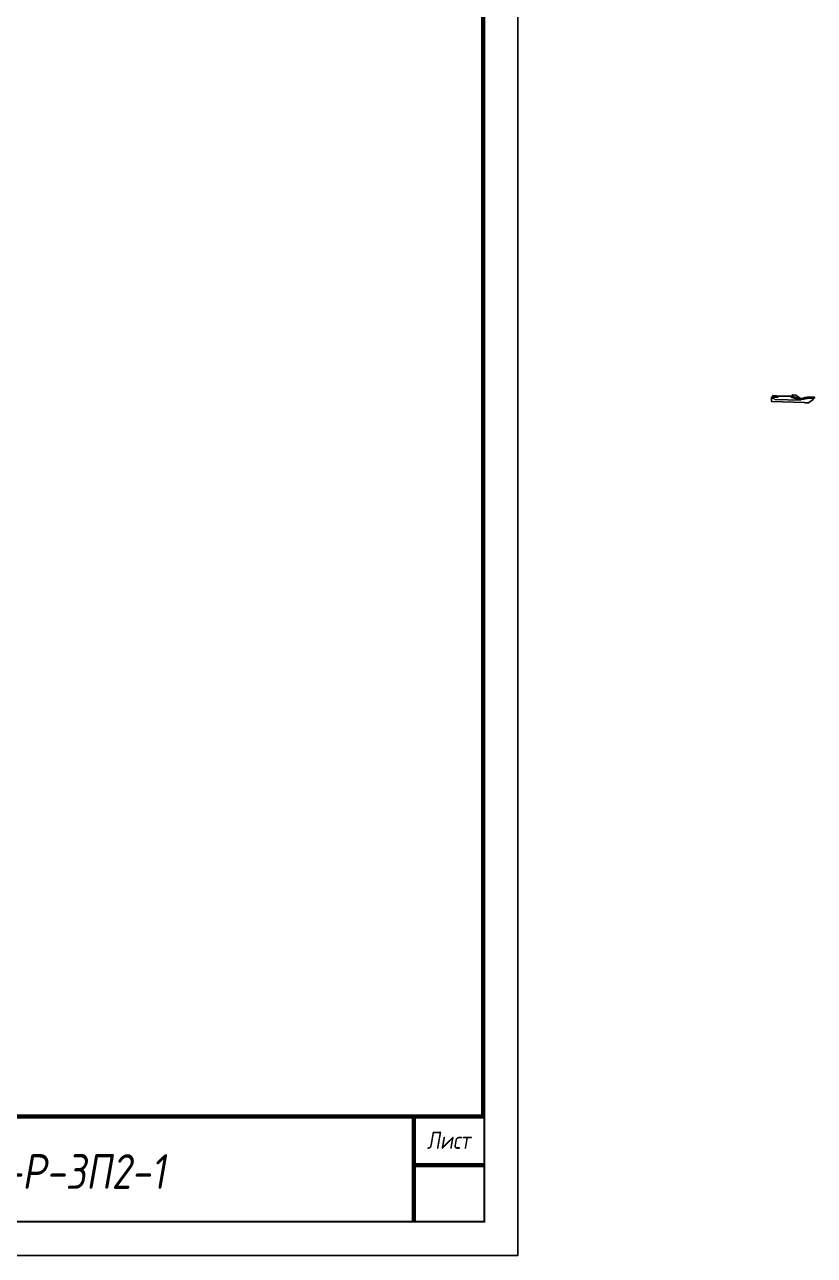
# Model space of a CAD drawing. Extents: x -717 to 1451, y -133302 to 233.
# Drawn here: x 318.8 to 432.7, y -109970.4 to -109793.1 of the extents above; entities that cross this region are included whole.
import ezdxf
from ezdxf.enums import TextEntityAlignment as Align

# ---------------------------------------------------------------- set-up
doc = ezdxf.new("R2010")
doc.units = 0
doc.layers.add('Зарамочное оформление', color=7, linetype='Continuous')
doc.layers.add('Объём_2650', color=7, linetype='Continuous')
for name, color, linetype, true_color in [('Объём_2563', 7, 'Continuous', 0xff8000), ('Объём_2570', 7, 'Continuous', 0x80ff00), ('Объём_2600', 7, 'Continuous', 0x808000)]:
    doc.layers.add(name, color=color, linetype=linetype, true_color=true_color)
doc.styles.add('М', font='romand.shx', dxfattribs={"width": 0.8, "oblique": 10, "height": 2.5})

# ---------------------------------------------------------------- blocks, each defined once
blk = doc.blocks.new('Штамп')
at = {"linetype": 'Continuous'}
blk.add_wipeout([(199.95, -411.25), (384.95, -411.25), (384.95, -426.25), (199.95, -426.25)], dxfattribs=at).dxf.layer = 'Зарамочное оформление'
at = {"layer": 'Зарамочное оформление', "linetype": 'Continuous', "lineweight": -3, "const_width": 0.6, "flags": 128}
for points in [[(199.95, -426.25), (199.95, -411.25), (384.95, -411.25)], [(209.95, -411.25), (209.95, -426.25)], [(219.95, -411.25), (219.95, -426.25)], [(229.95, -411.25), (229.95, -426.25)], [(239.95, -411.25), (239.95, -426.25)], [(254.95, -411.25), (254.95, -426.25)], [(264.95, -411.25), (264.95, -426.25)], [(374.95, -411.25), (374.95, -426.25)], [(199.95, -416.25), (264.95, -416.25)], [(374.95, -418.25), (384.95, -418.25)], [(199.95, -421.25), (264.95, -421.25)]]:
    blk.add_lwpolyline(points, dxfattribs=at)
at = {"linetype": 'Continuous', "insert": (319.95, -419.17), "char_height": 5, "width": 110, "attachment_point": 5, "style": 'М'}
blk.add_mtext('{\\Q10;\\W0.8;43/23-Р-ЗП2-1}', dxfattribs=at)
at = {"layer": 'Зарамочное оформление', "linetype": 'Continuous', "style": 'М', "oblique": 10}
for s, width, p in [('Лист', 0.8, (379.95, -414.66)), ('Изм.', 0.8, (204.95, -423.75)), ('Кол.уч.', 0.7, (214.95, -423.75)), ('Лист', 0.8, (224.95, -423.75)), ('N док.', 0.7, (235.28, -423.75)), ('Подпись', 0.8, (247.45, -423.75)), ('Дата', 0.8, (259.95, -423.75))]:
    blk.add_text(s, height=2.5, dxfattribs=dict(at, width=width)).set_placement(p, align=Align.MIDDLE_CENTER)
blk = doc.blocks.new('шифр')
blk.add_blockref('Штамп', (0, -109599))

msp = doc.modelspace()

# ---------------------------------------------------------------- linework, layer by layer
at = {"flags": 128}
msp.add_lwpolyline([(-30.054, -109970.421), (389.946, -109970.421), (389.946, -109673.421), (-30.054, -109673.421)], close=True, dxfattribs=at)
at = {"const_width": 0.6, "flags": 128}
msp.add_lwpolyline([(-10.054, -109965.421), (384.946, -109965.421), (384.946, -109678.421), (-10.054, -109678.421)], close=True, dxfattribs=at)
at = {"layer": 'Объём_2563', "color": 250, "flags": 128}
msp.add_lwpolyline([(430.699, -109847.2), (430.707, -109847.205), (426.995, -109847.131), (426.811, -109846.947), (426.511, -109846.941), (426.511, -109846.911), (426.791, -109846.911), (426.791, -109846.711), (426.691, -109846.711), (426.691, -109846.548), (427.256, -109846.574), (427.256, -109846.698), (427.536, -109846.698), (427.536, -109846.59), (429.335, -109846.626), (429.335, -109846.739), (429.615, -109846.739), (429.615, -109846.539), (429.515, -109846.539), (429.515, -109846.439), (430.011, -109846.501), (430.699, -109846.959), (430.699, -109847.2), (430.699, -109847.2)], dxfattribs=at)
at = {"layer": 'Объём_2570', "flags": 128}
msp.add_lwpolyline([(432.691, -109846.926), (431.664, -109846.954), (431.35, -109847.005), (430.978, -109847.104), (430.157, -109847.007), (429.429, -109846.811), (429.429, -109846.661), (430.157, -109846.857), (430.978, -109846.954), (431.35, -109846.855), (431.664, -109846.804), (432.691, -109846.776), (432.691, -109846.926), (432.691, -109846.926)], dxfattribs=at)
at = {"layer": 'Объём_2600', "color": 5, "flags": 128}
msp.add_lwpolyline([(432.507, -109846.898), (432.691, -109846.776), (432.691, -109846.926), (432.507, -109846.931), (432.507, -109846.898), (432.507, -109846.898)], dxfattribs=at)
at = {"layer": 'Объём_2650', "color": 6, "flags": 128}
msp.add_lwpolyline([(432.507, -109847.139), (431.818, -109847.598), (431.297, -109847.598), (431.246, -109847.564), (426.511, -109847.422), (426.511, -109846.777), (427.374, -109846.794), (427.474, -109846.644), (428.803, -109846.62), (429.429, -109846.661), (429.429, -109846.811), (430.157, -109847.007), (430.978, -109847.104), (431.35, -109847.005), (431.664, -109846.954), (432.507, -109846.931), (432.507, -109847.139), (432.507, -109847.139)], dxfattribs=at)

# ---------------------------------------------------------------- texts
at = {"linetype": 'Continuous', "style": 'М', "oblique": 10, "width": 0.8}
msp.add_text('359', height=2.5, dxfattribs=at).set_placement((380.312, -109961.509), align=Align.MIDDLE)

# ---------------------------------------------------------------- next in the draw order: block references
msp.add_blockref('шифр', (0, 59.829))

doc.saveas('drawing.dxf')
